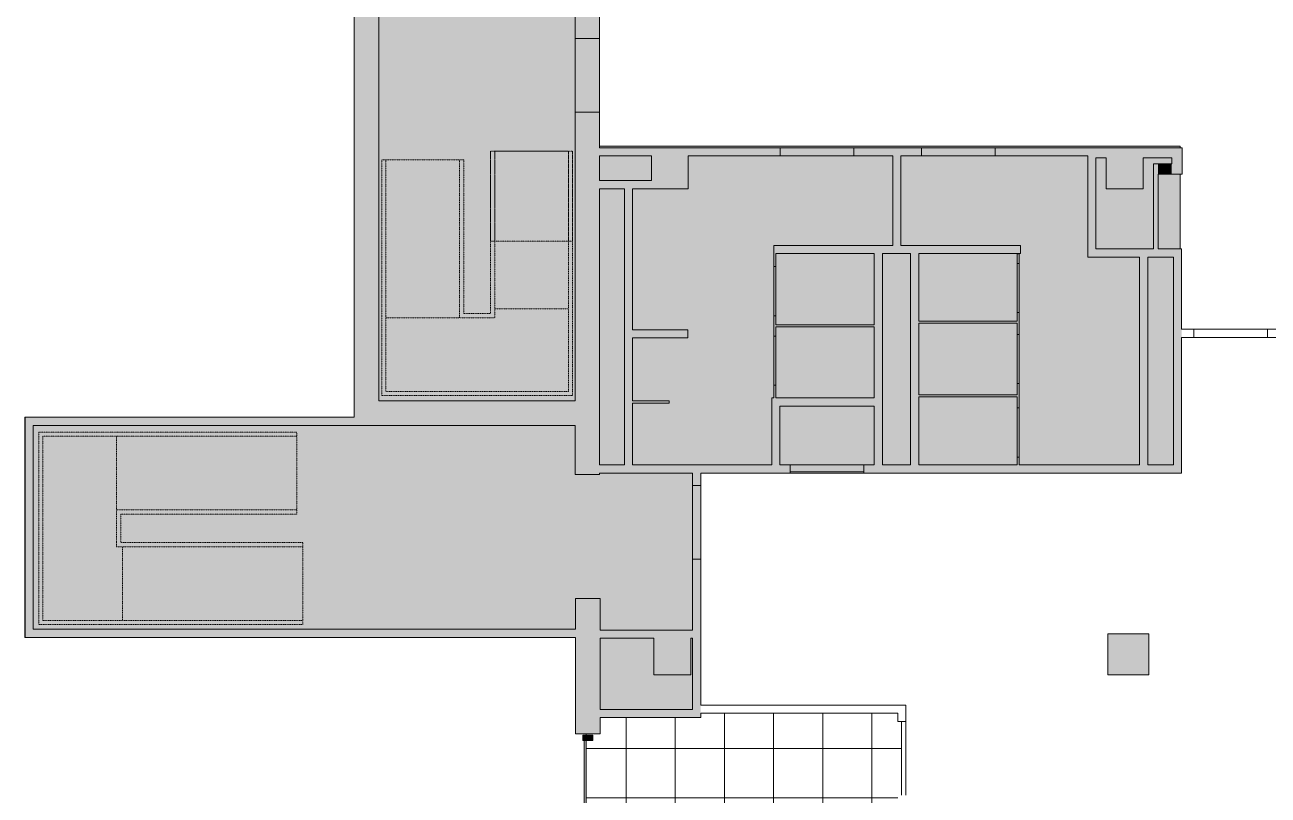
# Model space of a CAD drawing. Header units: inches. Extents: x -674 to 800, y -349 to 915.
# Drawn here: x -674 to -67, y 84 to 461 of the extents above; entities that cross this region are included whole.
import ezdxf

# ---------------------------------------------------------------- set-up
doc = ezdxf.new("R2010")
doc.units = ezdxf.units.IN
doc.header["$MEASUREMENT"] = 0
doc.linetypes.add('Overhead 1_16_', pattern=[0.101562, 0.0625, -0.039062])
for name, color, linetype, lineweight in [('A-CLNG', 13, 'Continuous', 9), ('A-CLNG-PATT', 13, 'Continuous', 9), ('A-DETL-GENF', 92, 'Continuous', 9), ('A-DETL-THIN', 151, 'Continuous', 9), ('A-GLAZ-CURT', 52, 'Continuous', 13), ('A-GLAZ-CWMG', 51, 'Continuous', 13), ('A-WALL', 113, 'Continuous', 13), ('A-WALL-PATT', 111, 'Continuous', 13), ('S-STRS-MBND', 31, 'Continuous', 13)]:
    doc.layers.add(name, color=color, linetype=linetype, lineweight=lineweight)

# ---------------------------------------------------------------- blocks, each defined once
blk = doc.blocks.new('System Panel - Glazed-1568976-Reflected Ceiling Plan')
at = {"layer": 'A-GLAZ-CURT', "lineweight": 9}
blk.add_hatch(color=55, dxfattribs=at).paths.add_polyline_path([(21.5, -0.75), (-21.5, -0.75), (-21.5, -1.75), (21.5, -1.75)], flags=0)
at = {"layer": 'A-GLAZ-CURT', "color": 7, "lineweight": 20}
for p, q in [((-21.5, -1.75), (-21.5, -0.75)), ((-21.5, -0.75), (21.5, -0.75)), ((21.5, -1.75), (-21.5, -1.75)), ((21.5, -0.75), (21.5, -1.75))]:
    blk.add_line(p, q, dxfattribs=at)
blk = doc.blocks.new('Rectangular Mullion - Rectangular Mullion 1-1568341-Reflected Ceiling Plan')
at = {"layer": 'A-GLAZ-CWMG', "lineweight": 9}
blk.add_hatch(color=55, dxfattribs=at).paths.add_polyline_path([(1.25, 2.5), (1.25, -2.5), (-1.25, -2.5), (-1.25, 2.5)], flags=0)
at = {"layer": 'A-GLAZ-CWMG', "color": 7, "lineweight": 20}
for p, q in [((1.25, 2.5), (-1.25, 2.5)), ((-1.25, 2.5), (-1.25, -2.5)), ((1.25, -2.5), (1.25, 2.5)), ((-1.25, -2.5), (1.25, -2.5))]:
    blk.add_line(p, q, dxfattribs=at)

msp = doc.modelspace()

# ---------------------------------------------------------------- hatches: boundary and pattern name
at = {"layer": 'A-CLNG-PATT', "lineweight": 13}
h = msp.add_hatch(dxfattribs=at)
h.set_pattern_fill('FP_4', color=256, style=0, pattern_type=2)
h.set_pattern_definition([(0, (195.664, -108.845), (0, -24), []), (270, (195.664, -108.845), (-24, -1e-15), [])])
h.paths.add_polyline_path([(613.79, -342.1), (614.54, -342.1), (614.54, -338.85), (617.04, -338.85), (617.04, -342.1), (643.54, -342.1), (643.54, -338.85), (646.04, -338.85), (646.04, -342.1), (673.54, -342.1), (673.54, -338.85), (676.04, -338.85), (676.04, -342.1), (721.04, -342.1), (721.04, -338.85), (723.54, -338.85), (723.54, -342.1), (724.04, -342.1), (724.04, -331.6), (781.6, -331.6), (781.6, -304.1), (791.04, -304.1), (791.03, -303.35), (787.79, -303.35), (787.79, -300.85), (791.04, -300.85), (791.04, -272.35), (787.79, -272.35), (787.79, -269.85), (791.04, -269.85), (791.04, -239.1), (787.79, -239.1), (787.79, -236.6), (791.04, -236.6), (791.04, -186.1), (787.79, -186.1), (787.79, -183.6), (791.04, -183.6), (791.04, -152.16), (787.79, -152.16), (787.79, -149.66), (791.04, -149.66), (791.04, -120.22), (787.79, -120.22), (787.79, -117.72), (791.04, -117.72), (791.04, -116.97), (782.54, -116.97), (782.54, -98.53), (741.54, -98.53), (741.54, -91.35), (616.54, -91.35), (616.54, -135.47), (614.91, -135.47), (614.91, -178.1), (617.54, -178.1), (617.54, -338.35), (613.79, -338.35), (613.79, -179.22), (495.91, -179.22), (495.91, -180.85), (453.29, -180.85), (453.29, -339.1), (452.79, -339.1), (452.79, -342.1), (496.54, -342.1), (496.54, -338.85), (499.04, -338.85), (499.04, -342.1), (499.29, -342.1), (499.29, -331.6), (565.79, -331.6), (565.79, -342.1), (566.54, -342.1), (566.54, -338.85), (569.04, -338.85), (569.04, -342.1)], flags=0)
h.paths.add_polyline_path([(120.29, -342.1), (121.04, -342.1), (121.04, -338.85), (123.54, -338.85), (123.54, -342.1), (168.04, -342.1), (168.04, -338.85), (166.79, -338.85), (166.79, -180.85), (121.54, -180.85), (121.54, -179.22), (7.29, -179.22), (7.29, -338.85), (6.29, -338.85), (6.29, -342.1), (52.04, -342.1), (52.04, -338.85), (54.54, -338.85), (54.54, -342.1), (55.29, -342.1), (55.29, -331.6), (120.29, -331.6)], flags=0)
h.paths.add_polyline_path([(200.54, -342.1), (227.04, -342.1), (227.04, -338.85), (229.54, -338.85), (229.54, -342.1), (274.64, -342.1), (274.64, -338.85), (277.14, -338.85), (277.14, -342.1), (277.89, -342.1), (277.89, -331.6), (305.04, -331.6), (305.04, -180.85), (302.54, -180.85), (302.54, -179.22), (215.54, -179.22), (215.54, -180.85), (170.54, -180.85), (170.54, -342.1), (198.04, -342.1), (198.04, -338.85), (200.54, -338.85)], flags=0)
h.paths.add_polyline_path([(3.79, -342.1), (3.79, -338.85), (3.54, -338.85), (3.54, -179.22), (-66.96, -179.22), (-66.96, -180.85), (-116.96, -180.85), (-116.96, -331.6), (-103.46, -331.6), (-103.46, -342.1), (-102.71, -342.1), (-102.71, -338.85), (-100.21, -338.85), (-100.21, -342.1), (-54.71, -342.1), (-54.71, -338.85), (-52.21, -338.85), (-52.21, -342.1), (-25.21, -342.1), (-25.21, -338.85), (-22.71, -338.85), (-22.71, -342.1), (3.54, -342.1)], flags=0)
h.paths.add_polyline_path([(-324.71, -342.1), (-323.96, -342.1), (-323.96, -338.85), (-321.46, -338.85), (-321.46, -342.1), (-276.71, -342.1), (-276.71, -338.85), (-274.21, -338.85), (-274.21, -342.1), (-246.96, -342.1), (-246.96, -338.85), (-247.71, -338.85), (-247.71, -175.6), (-245.96, -175.6), (-245.96, -145.6), (-247.71, -145.6), (-247.71, -139.6), (-245.96, -139.6), (-245.96, -103.6), (-247.71, -103.6), (-247.71, -91.6), (-245.96, -91.6), (-245.96, -55.6), (-247.71, -55.6), (-247.71, -48.6), (-245.96, -48.6), (-245.96, 12.4), (-392.96, 12.4), (-392.96, -5.85), (-399.71, -5.85), (-399.71, -6.6), (-396.46, -6.6), (-396.46, -9.1), (-399.71, -9.1), (-399.71, -50.1), (-396.46, -50.1), (-396.46, -52.6), (-399.71, -52.6), (-399.71, -53.1), (-381.96, -53.1), (-381.96, -78.85), (-346.96, -78.85), (-346.96, -86.85), (-247.71, -86.85), (-247.71, -90.85), (-346.96, -90.85), (-346.96, -98.85), (-381.96, -98.85), (-381.96, -126.35), (-399.71, -126.35), (-399.71, -127.6), (-396.46, -127.6), (-396.46, -130.1), (-399.71, -130.1), (-399.71, -171.1), (-396.46, -171.1), (-396.46, -173.6), (-399.71, -173.6), (-399.71, -174.35), (-392.96, -174.35), (-392.96, -253.35), (-399.71, -253.35), (-399.71, -254.1), (-396.46, -254.1), (-396.46, -256.6), (-399.71, -256.6), (-399.71, -297.6), (-396.46, -297.6), (-396.46, -300.1), (-399.71, -300.1), (-399.71, -300.6), (-392.96, -300.6), (-392.96, -331.6), (-324.71, -331.6)], flags=0)
h.paths.add_polyline_path([(-217.46, -342.1), (-217.46, -338.85), (-214.96, -338.85), (-214.96, -342.1), (-169.96, -342.1), (-169.96, -338.85), (-167.46, -338.85), (-167.46, -342.1), (-166.71, -342.1), (-166.71, -331.6), (-120.96, -331.6), (-120.96, -180.85), (-169.96, -180.85), (-169.96, -179.22), (-243.71, -179.22), (-243.71, -338.85), (-244.46, -338.85), (-244.46, -342.1), (-243.71, -342.1)], flags=0)
h.paths.add_polyline_path([(449.54, -342.1), (450.29, -342.1), (450.29, -339.1), (449.54, -339.1), (449.54, -180.85), (404.91, -180.85), (404.91, -179.22), (309.04, -179.22), (309.04, -180.85), (308.79, -180.85), (308.79, -331.6), (343.54, -331.6), (343.54, -342.1), (344.29, -342.1), (344.29, -338.85), (346.79, -338.85), (346.79, -342.1), (389.29, -342.1), (389.29, -338.85), (391.79, -338.85), (391.79, -342.1), (420.04, -342.1), (420.04, -338.85), (422.54, -338.85), (422.54, -342.1)], flags=0)
h.paths.add_polyline_path([(-392.96, -122.35), (-385.96, -122.35), (-385.96, -98.85), (-392.96, -98.85), (-392.96, -115.35)], flags=0)
h.paths.add_polyline_path([(741.54, -87.6), (741.54, -78.53), (782.54, -78.53), (782.54, -62.1), (791.04, -62.1), (791.04, -61.35), (787.79, -61.35), (787.79, -58.85), (791.04, -58.85), (791.04, -30.35), (787.79, -30.35), (787.79, -27.85), (791.04, -27.85), (791.04, 3.65), (787.79, 3.65), (787.79, 6.15), (791.04, 6.15), (791.04, 29.4), (787.79, 29.4), (787.79, 31.9), (791.04, 31.9), (791.04, 55.65), (614.91, 55.65), (614.91, -87.6), (724.04, -87.6)], flags=0)
h.paths.add_polyline_path([(-392.96, -78.85), (-385.96, -78.85), (-385.96, -57.1), (-392.96, -57.1), (-392.96, -64.1)], flags=0)
h.paths.add_polyline_path([(-392.96, 16.4), (-245.96, 16.4), (-245.96, 79.4), (-247.71, 79.4), (-247.71, 84.4), (-245.96, 84.4), (-245.96, 120.4), (-247.71, 120.4), (-247.71, 124.4), (-343.84, 124.4), (-343.84, 122.28), (-392.96, 122.28), (-392.96, 114.4), (-399.71, 114.4), (-399.71, 113.65), (-396.46, 113.65), (-396.46, 111.15), (-399.71, 111.15), (-399.71, 68.15), (-396.46, 68.15), (-396.46, 65.65), (-399.71, 65.65), (-399.71, 64.9), (-392.96, 64.9)], flags=0)
at = {"layer": 'A-DETL-GENF'}
h = msp.add_hatch(color=9, dxfattribs=at)
h.paths.add_polyline_path([(-350.09, 126.28), (-347.84, 126.28), (-347.84, 161.03), (-348.71, 161.03), (-348.71, 143.15), (-366.71, 143.15), (-366.71, 161.03), (-392.96, 161.03), (-392.96, 126.28), (-362.64, 126.28)], flags=0)
h.paths.add_polyline_path([(-673.71, 161.4), (-673.61, 161.4), (-673.61, 268.9), (-673.71, 268.9), (-673.71, 165.4)], flags=0)
h.paths.add_polyline_path([(-347.84, 165.03), (-347.84, 199.65), (-343.84, 199.65), (-343.84, 235.65), (-347.84, 235.65), (-347.84, 241.65), (-393.21, 241.65), (-393.21, 240.9), (-405.21, 240.9), (-405.21, 264.9), (-669.61, 264.9), (-669.61, 165.4), (-404.96, 165.4), (-404.96, 180.4), (-392.96, 180.4), (-392.96, 165.03), (-348.71, 165.03)], flags=0)
h.paths.add_polyline_path([(-264.21, 242.28), (-264.21, 245.65), (-259.21, 245.65), (-259.21, 274.37), (-305.21, 274.37), (-305.21, 245.65), (-300.21, 245.65), (-300.21, 242.28)], flags=0)
h.paths.add_polyline_path([(-113.21, 245.65), (-113.21, 347.11), (-125.71, 347.11), (-125.71, 245.65)], flags=0)
h.paths.add_polyline_path([(-359.21, 245.65), (-309.21, 245.65), (-309.21, 278.37), (-308.21, 278.37), (-308.21, 284.52), (-307.21, 284.52), (-307.21, 278.37), (-259.21, 278.37), (-259.21, 313.02), (-307.21, 313.02), (-307.21, 308.52), (-308.21, 308.52), (-308.21, 318.52), (-307.21, 318.52), (-307.21, 314.02), (-259.21, 314.02), (-259.21, 348.85), (-307.21, 348.85), (-307.21, 342.52), (-308.21, 342.52), (-308.21, 352.85), (-250.14, 352.85), (-250.14, 396.54), (-269.14, 396.54), (-269.14, 400.54), (-236.14, 400.54), (-236.14, 396.54), (-246.14, 396.54), (-246.14, 352.85), (-187.89, 352.85), (-187.89, 348.85), (-237.46, 348.85), (-237.46, 315.9), (-189.46, 315.9), (-189.46, 320.03), (-188.46, 320.03), (-188.46, 309.39), (-189.46, 309.39), (-189.46, 314.9), (-237.46, 314.9), (-237.46, 279.87), (-189.46, 279.87), (-189.46, 285.39), (-188.46, 285.39), (-188.46, 273.51), (-189.46, 273.51), (-189.46, 278.87), (-237.46, 278.87), (-237.46, 245.65), (-189.46, 245.65), (-189.46, 249.51), (-188.46, 249.51), (-188.46, 245.65), (-129.71, 245.65), (-129.71, 347.11), (-154.99, 347.11), (-154.99, 396.54), (-200.14, 396.54), (-200.14, 400.54), (-109.84, 400.54), (-109.84, 401.28), (-393.21, 401.28), (-393.21, 400.54), (-305.14, 400.54), (-305.14, 396.54), (-349.96, 396.54), (-349.96, 380.54), (-377.09, 380.54), (-377.09, 311.65), (-350.09, 311.65), (-350.09, 307.65), (-377.09, 307.65), (-377.09, 276.87), (-359.21, 276.87), (-359.21, 275.87), (-377.09, 275.87), (-377.09, 245.65), (-362.64, 245.65)], flags=0)
h.paths.add_polyline_path([(-245.96, 245.65), (-241.46, 245.65), (-241.46, 348.85), (-255.21, 348.85), (-255.21, 245.65)], flags=0)
h.paths.add_polyline_path([(-393.21, 245.65), (-381.09, 245.65), (-381.09, 380.54), (-393.21, 380.54), (-393.21, 247.86)], flags=0)
h.paths.add_polyline_path([(-468.5, 276.9), (-405.21, 276.9), (-405.21, 417.9), (-393.21, 417.9), (-393.21, 453.9), (-405.21, 453.9), (-405.21, 469.93), (-500.96, 469.93), (-500.96, 276.9)], flags=0)
h.paths.add_polyline_path([(-189.46, 344.03), (-189.46, 348.66), (-188.46, 348.66), (-188.46, 344.03)], flags=0)
h.paths.add_polyline_path([(-113.96, 351.11), (-109.84, 351.11), (-109.84, 387.61), (-120.71, 387.61), (-120.71, 351.11)], flags=0)
h.paths.add_polyline_path([(-122.96, 351.11), (-122.96, 392.61), (-113.96, 392.61), (-113.96, 395.54), (-127.96, 395.54), (-127.96, 380.54), (-145.96, 380.54), (-145.96, 395.54), (-150.99, 395.54), (-150.99, 351.11), (-125.71, 351.11)], flags=0)
h.paths.add_polyline_path([(-367.96, 384.54), (-367.96, 396.54), (-393.21, 396.54), (-393.21, 384.54), (-377.09, 384.54)], flags=0)
h.paths.add_polyline_path([(-116.71, 467.15), (-116.71, 470.65), (-110.46, 470.65), (-110.46, 565.65), (-177.25, 565.65), (-177.25, 470.65), (-152.71, 470.65), (-152.71, 467.15), (-150.92, 467.15)], flags=0)
h.paths.add_polyline_path([(-223.25, 467.15), (-187.25, 467.15), (-187.25, 470.65), (-181.25, 470.65), (-181.25, 565.65), (-261.55, 565.65), (-261.55, 470.65), (-223.25, 470.65)], flags=0)
h.paths.add_polyline_path([(-321.42, 467.15), (-285.42, 467.15), (-285.42, 470.65), (-269.3, 470.65), (-269.3, 565.65), (-268.84, 565.65), (-268.84, 622.4), (-347.46, 622.4), (-347.46, 622.15), (-393.21, 622.15), (-393.21, 470.65), (-321.42, 470.65)], flags=0)
h.paths.add_polyline_path([(-405.21, 481.93), (-405.21, 622.15), (-405.09, 622.15), (-405.09, 625.9), (-405.84, 625.9), (-405.84, 481.93)], flags=0)
at = {"layer": 'A-WALL-PATT'}
h = msp.add_hatch(color=8, dxfattribs=at)
h.paths.add_polyline_path([(-404.96, 240.9), (-393.21, 240.9), (-393.21, 417.9), (-405.21, 417.9), (-405.21, 240.9)], flags=0)
h.paths.add_polyline_path([(-405.21, 453.9), (-393.21, 453.9), (-393.21, 622.15), (-405.21, 622.15), (-405.21, 462.67)], flags=0)
for points in [[(-500.96, 264.9), (-500.96, 469.93), (-512.96, 469.93), (-512.96, 264.9)], [(-150.99, 351.11), (-150.99, 400.54), (-154.99, 400.54), (-154.99, 351.11)], [(-150.99, 395.54), (-113.96, 395.54), (-113.96, 400.54), (-150.99, 400.54), (-150.99, 396.54)], [(-109.21, 387.61), (-108.96, 387.61), (-108.96, 400.54), (-113.96, 400.54), (-113.96, 387.61), (-113.21, 387.61)], [(-349.96, 380.54), (-349.96, 396.54), (-367.96, 396.54), (-367.96, 380.54), (-362.64, 380.54)], [(-246.14, 352.85), (-246.14, 396.54), (-250.14, 396.54), (-250.14, 352.85)], [(-129.71, 380.54), (-127.96, 380.54), (-127.96, 395.54), (-145.96, 395.54), (-145.96, 380.54)], [(-120.71, 351.11), (-120.71, 392.61), (-122.96, 392.61), (-122.96, 351.11)], [(-120.71, 387.61), (-113.96, 387.61), (-113.96, 392.61), (-120.71, 392.61), (-120.71, 388.79)], [(-367.96, 380.54), (-367.96, 384.54), (-393.21, 384.54), (-393.21, 380.54), (-377.09, 380.54)], [(-381.09, 245.65), (-377.09, 245.65), (-377.09, 380.54), (-381.09, 380.54), (-381.09, 281.83)], [(-187.89, 348.85), (-187.89, 352.85), (-308.21, 352.85), (-308.21, 348.85), (-237.46, 348.85)], [(-259.21, 245.65), (-255.21, 245.65), (-255.21, 348.85), (-259.21, 348.85), (-259.21, 274.37)], [(-237.46, 245.65), (-237.46, 348.85), (-241.46, 348.85), (-241.46, 245.65)], [(-113.96, 347.11), (-113.21, 347.11), (-113.21, 351.11), (-154.99, 351.11), (-154.99, 347.11), (-120.71, 347.11)], [(-125.71, 245.65), (-125.71, 347.11), (-129.71, 347.11), (-129.71, 245.65)], [(-113.21, 245.65), (-109.21, 245.65), (-109.21, 351.11), (-113.21, 351.11), (-113.21, 281.83)], [(-237.46, 314.9), (-189.46, 314.9), (-189.46, 315.9), (-237.46, 315.9)], [(-377.09, 307.65), (-350.09, 307.65), (-350.09, 311.65), (-377.09, 311.65)], [(-298.25, 313.02), (-259.21, 313.02), (-259.21, 314.02), (-307.21, 314.02), (-307.21, 313.02), (-305.14, 313.02)], [(-189.46, 278.87), (-189.46, 279.87), (-237.46, 279.87), (-237.46, 278.87)], [(-468.5, 264.9), (-405.21, 264.9), (-405.21, 276.9), (-500.96, 276.9), (-500.96, 264.9)], [(-362.64, 275.87), (-359.21, 275.87), (-359.21, 276.87), (-377.09, 276.87), (-377.09, 275.87)], [(-309.21, 274.37), (-259.21, 274.37), (-259.21, 278.37), (-309.21, 278.37)], [(-307.21, 245.65), (-305.21, 245.65), (-305.21, 274.37), (-309.21, 274.37), (-309.21, 245.65)], [(-673.61, 165.4), (-669.61, 165.4), (-669.61, 268.9), (-673.61, 268.9), (-673.61, 264.9)], [(-574.36, 264.9), (-512.96, 264.9), (-512.96, 268.9), (-669.61, 268.9), (-669.61, 264.9)], [(-399.71, 114.4), (-392.96, 114.4), (-392.96, 180.4), (-404.96, 180.4), (-404.96, 114.4)], [(-404.96, 161.4), (-404.96, 165.4), (-673.61, 165.4), (-673.61, 161.4), (-405.21, 161.4)], [(-392.96, 161.03), (-347.84, 161.03), (-347.84, 165.03), (-392.96, 165.03), (-392.96, 161.4)], [(-348.71, 143.15), (-348.71, 161.03), (-366.71, 161.03), (-366.71, 143.15), (-362.64, 143.15)], [(-125.21, 143.15), (-125.21, 163.15), (-145.21, 163.15), (-145.21, 143.15)], [(-392.96, 122.28), (-343.84, 122.28), (-343.84, 126.28), (-392.96, 126.28)]]:
    msp.add_hatch(color=8, dxfattribs=at).paths.add_polyline_path(points, flags=0)
h = msp.add_hatch(color=8, dxfattribs=at)
h.paths.add_polyline_path([(-187.89, 396.54), (-154.99, 396.54), (-154.99, 400.54), (-200.14, 400.54), (-200.14, 396.54)], flags=0)
h.paths.add_polyline_path([(-236.14, 396.54), (-236.14, 400.54), (-269.14, 400.54), (-269.14, 396.54), (-237.46, 396.54)], flags=0)
h.paths.add_polyline_path([(-362.64, 396.54), (-305.14, 396.54), (-305.14, 400.54), (-393.21, 400.54), (-393.21, 396.54), (-367.96, 396.54)], flags=0)
h = msp.add_hatch(color=8, dxfattribs=at)
h.paths.add_polyline_path([(-307.21, 278.37), (-307.21, 284.52), (-308.21, 284.52), (-308.21, 278.37)], flags=0)
h.paths.add_polyline_path([(-307.21, 308.52), (-307.21, 318.52), (-308.21, 318.52), (-308.21, 308.52)], flags=0)
h.paths.add_polyline_path([(-308.21, 342.52), (-307.21, 342.52), (-307.21, 348.85), (-308.21, 348.85)], flags=0)
h = msp.add_hatch(color=8, dxfattribs=at)
h.paths.add_polyline_path([(-189.46, 245.65), (-188.46, 245.65), (-188.46, 249.51), (-189.46, 249.51)], flags=0)
h.paths.add_polyline_path([(-189.46, 273.51), (-188.46, 273.51), (-188.46, 285.39), (-189.46, 285.39), (-189.46, 278.87)], flags=0)
h.paths.add_polyline_path([(-188.46, 309.39), (-188.46, 320.03), (-189.46, 320.03), (-189.46, 309.39)], flags=0)
h.paths.add_polyline_path([(-188.46, 344.03), (-188.46, 348.66), (-189.46, 348.66), (-189.46, 344.03)], flags=0)
h = msp.add_hatch(color=8, dxfattribs=at)
h.paths.add_polyline_path([(-150.92, 241.65), (-109.21, 241.65), (-109.21, 245.65), (-264.21, 245.65), (-264.21, 241.65), (-245.96, 241.65)], flags=0)
h.paths.add_polyline_path([(-309.21, 241.65), (-300.21, 241.65), (-300.21, 245.65), (-393.21, 245.65), (-393.21, 241.65), (-343.84, 241.65)], flags=0)
h = msp.add_hatch(color=8, dxfattribs=at)
h.paths.add_polyline_path([(-347.84, 126.28), (-343.84, 126.28), (-343.84, 199.65), (-347.84, 199.65), (-347.84, 126.36)], flags=0)
h.paths.add_polyline_path([(-343.84, 235.65), (-343.84, 241.65), (-347.84, 241.65), (-347.84, 235.65)], flags=0)

# ---------------------------------------------------------------- linework, layer by layer
at = {"layer": 'A-CLNG', "lineweight": 13}
for p, q in [((-245.96, 120.4), (-245.96, 84.4)), ((-399.71, 113.65), (-399.71, 114.4))]:
    msp.add_line(p, q, dxfattribs=at)
at = {"layer": 'A-DETL-THIN'}
for p, q in [((-393.21, 417.9), (-393.21, 453.9)), ((-109.84, 401.28), (-393.21, 401.28)), ((-109.84, 400.54), (-109.84, 401.28)), ((-109.84, 351.11), (-109.84, 387.61)), ((-673.61, 268.9), (-673.71, 268.9)), ((-673.71, 268.9), (-673.71, 161.4)), ((-300.21, 242.28), (-264.21, 242.28)), ((-343.84, 199.65), (-343.84, 235.65)), ((-673.71, 161.4), (-673.61, 161.4))]:
    msp.add_line(p, q, dxfattribs=at)
at = {"layer": 'A-WALL', "color": 7, "lineweight": 20}
for p, q in [((-512.96, 268.9), (-512.96, 481.93)), ((-500.96, 469.93), (-500.96, 276.9)), ((-405.21, 453.9), (-405.21, 469.93)), ((-393.21, 467.15), (-393.21, 453.9)), ((-393.21, 453.9), (-405.21, 453.9)), ((-405.21, 276.9), (-405.21, 417.9)), ((-405.21, 417.9), (-393.21, 417.9)), ((-393.21, 417.9), (-393.21, 400.54)), ((-393.21, 400.54), (-305.14, 400.54)), ((-305.14, 400.54), (-305.14, 396.54)), ((-269.14, 400.54), (-236.14, 400.54)), ((-269.14, 396.54), (-269.14, 400.54)), ((-236.14, 400.54), (-236.14, 396.54)), ((-200.14, 400.54), (-108.96, 400.54)), ((-200.14, 396.54), (-200.14, 400.54)), ((-108.96, 400.54), (-108.96, 387.61)), ((-393.21, 396.54), (-393.21, 384.54)), ((-367.96, 396.54), (-393.21, 396.54)), ((-367.96, 384.54), (-367.96, 396.54)), ((-349.96, 396.54), (-349.96, 380.54)), ((-305.14, 396.54), (-349.96, 396.54)), ((-250.14, 396.54), (-269.14, 396.54)), ((-250.14, 352.85), (-250.14, 396.54)), ((-236.14, 396.54), (-246.14, 396.54)), ((-246.14, 396.54), (-246.14, 352.85)), ((-154.99, 396.54), (-200.14, 396.54)), ((-154.99, 347.11), (-154.99, 396.54)), ((-150.99, 395.54), (-150.99, 351.11)), ((-145.96, 395.54), (-150.99, 395.54)), ((-145.96, 380.54), (-145.96, 395.54)), ((-127.96, 395.54), (-127.96, 380.54)), ((-113.96, 395.54), (-127.96, 395.54)), ((-113.96, 392.61), (-113.96, 395.54)), ((-122.96, 351.11), (-122.96, 392.61)), ((-122.96, 392.61), (-113.96, 392.61)), ((-393.21, 384.54), (-367.96, 384.54)), ((-120.71, 387.61), (-120.71, 351.11)), ((-108.96, 387.61), (-120.71, 387.61)), ((-393.21, 380.54), (-393.21, 245.65)), ((-381.09, 380.54), (-393.21, 380.54)), ((-381.09, 245.65), (-381.09, 380.54)), ((-349.96, 380.54), (-377.09, 380.54)), ((-377.09, 380.54), (-377.09, 311.65)), ((-127.96, 380.54), (-145.96, 380.54)), ((-308.21, 352.85), (-250.14, 352.85)), ((-308.21, 342.52), (-308.21, 352.85)), ((-246.14, 352.85), (-187.89, 352.85)), ((-187.89, 352.85), (-187.89, 348.85)), ((-259.21, 348.85), (-307.21, 348.85)), ((-307.21, 348.85), (-307.21, 342.52)), ((-259.21, 314.02), (-259.21, 348.85)), ((-241.46, 348.85), (-255.21, 348.85)), ((-255.21, 348.85), (-255.21, 245.65)), ((-241.46, 245.65), (-241.46, 348.85)), ((-187.89, 348.85), (-237.46, 348.85)), ((-237.46, 348.85), (-237.46, 315.9)), ((-189.46, 344.03), (-189.46, 348.66)), ((-189.46, 348.66), (-188.46, 348.66)), ((-188.46, 348.66), (-188.46, 344.03)), ((-129.71, 347.11), (-154.99, 347.11)), ((-150.99, 351.11), (-122.96, 351.11)), ((-129.71, 245.65), (-129.71, 347.11)), ((-113.21, 347.11), (-125.71, 347.11)), ((-125.71, 347.11), (-125.71, 245.65)), ((-120.71, 351.11), (-109.21, 351.11)), ((-113.21, 245.65), (-113.21, 347.11)), ((-109.21, 351.11), (-109.21, 311.9)), ((-307.21, 342.52), (-308.21, 342.52)), ((-188.46, 344.03), (-189.46, 344.03)), ((-308.21, 308.52), (-308.21, 318.52)), ((-308.21, 318.52), (-307.21, 318.52)), ((-307.21, 318.52), (-307.21, 314.02)), ((-237.46, 315.9), (-189.46, 315.9)), ((-189.46, 315.9), (-189.46, 320.03)), ((-189.46, 320.03), (-188.46, 320.03)), ((-188.46, 320.03), (-188.46, 309.39)), ((-377.09, 311.65), (-350.09, 311.65)), ((-350.09, 311.65), (-350.09, 307.65)), ((-307.21, 314.02), (-259.21, 314.02)), ((-259.21, 313.02), (-307.21, 313.02)), ((-307.21, 313.02), (-307.21, 308.52)), ((-259.21, 278.37), (-259.21, 313.02)), ((-237.46, 314.9), (-237.46, 279.87)), ((-189.46, 314.9), (-237.46, 314.9)), ((-189.46, 309.39), (-189.46, 314.9)), ((-109.21, 311.9), (-103.21, 311.9)), ((-103.21, 311.9), (-103.21, 307.9)), ((-67.21, 311.9), (-55.04, 311.9)), ((-67.21, 307.9), (-67.21, 311.9)), ((-377.09, 307.65), (-377.09, 276.87)), ((-350.09, 307.65), (-377.09, 307.65)), ((-307.21, 308.52), (-308.21, 308.52)), ((-188.46, 309.39), (-189.46, 309.39)), ((-109.21, 307.9), (-109.21, 241.65)), ((-103.21, 307.9), (-109.21, 307.9)), ((116.53, 307.9), (-67.21, 307.9)), ((-189.46, 279.87), (-189.46, 285.39)), ((-189.46, 285.39), (-188.46, 285.39)), ((-188.46, 285.39), (-188.46, 273.51)), ((-308.21, 278.37), (-308.21, 284.52)), ((-308.21, 284.52), (-307.21, 284.52)), ((-307.21, 284.52), (-307.21, 278.37)), ((-237.46, 279.87), (-189.46, 279.87)), ((-500.96, 276.9), (-405.21, 276.9)), ((-377.09, 276.87), (-359.21, 276.87)), ((-377.09, 275.87), (-377.09, 245.65)), ((-359.21, 275.87), (-377.09, 275.87)), ((-359.21, 276.87), (-359.21, 275.87)), ((-309.21, 278.37), (-308.21, 278.37)), ((-309.21, 245.65), (-309.21, 278.37)), ((-307.21, 278.37), (-259.21, 278.37)), ((-259.21, 274.37), (-305.21, 274.37)), ((-305.21, 274.37), (-305.21, 245.65)), ((-259.21, 245.65), (-259.21, 274.37)), ((-237.46, 278.87), (-237.46, 245.65)), ((-189.46, 278.87), (-237.46, 278.87)), ((-189.46, 273.51), (-189.46, 278.87)), ((-188.46, 273.51), (-189.46, 273.51)), ((-673.61, 161.4), (-673.61, 268.9)), ((-673.61, 268.9), (-512.96, 268.9)), ((-669.61, 264.9), (-669.61, 165.4)), ((-405.21, 264.9), (-669.61, 264.9)), ((-405.21, 240.9), (-405.21, 264.9)), ((-189.46, 245.65), (-189.46, 249.51)), ((-189.46, 249.51), (-188.46, 249.51)), ((-188.46, 249.51), (-188.46, 245.65)), ((-393.21, 245.65), (-381.09, 245.65)), ((-377.09, 245.65), (-309.21, 245.65)), ((-305.21, 245.65), (-300.21, 245.65)), ((-300.21, 245.65), (-300.21, 241.65)), ((-264.21, 245.65), (-259.21, 245.65)), ((-264.21, 241.65), (-264.21, 245.65)), ((-255.21, 245.65), (-241.46, 245.65)), ((-237.46, 245.65), (-189.46, 245.65)), ((-188.46, 245.65), (-129.71, 245.65)), ((-125.71, 245.65), (-113.21, 245.65)), ((-393.21, 240.9), (-405.21, 240.9)), ((-393.21, 241.65), (-393.21, 240.9)), ((-347.84, 241.65), (-393.21, 241.65)), ((-347.84, 235.65), (-347.84, 241.65)), ((-343.84, 241.65), (-343.84, 235.65)), ((-300.21, 241.65), (-343.84, 241.65)), ((-109.21, 241.65), (-264.21, 241.65)), ((-343.84, 235.65), (-347.84, 235.65)), ((-347.84, 165.03), (-347.84, 199.65)), ((-347.84, 199.65), (-343.84, 199.65)), ((-343.84, 199.65), (-343.84, 128.4)), ((-404.96, 165.4), (-404.96, 180.4)), ((-404.96, 180.4), (-392.96, 180.4)), ((-392.96, 180.4), (-392.96, 165.03)), ((-669.61, 165.4), (-404.96, 165.4)), ((-392.96, 165.03), (-347.84, 165.03)), ((-404.96, 161.4), (-673.61, 161.4)), ((-404.96, 114.4), (-404.96, 161.4)), ((-392.96, 161.03), (-392.96, 126.28)), ((-366.71, 161.03), (-392.96, 161.03)), ((-366.71, 143.15), (-366.71, 161.03)), ((-348.71, 161.03), (-348.71, 143.15)), ((-347.84, 161.03), (-348.71, 161.03)), ((-347.84, 126.28), (-347.84, 161.03)), ((-145.21, 143.15), (-145.21, 163.15)), ((-145.21, 163.15), (-125.21, 163.15)), ((-125.21, 163.15), (-125.21, 143.15)), ((-348.71, 143.15), (-366.71, 143.15)), ((-125.21, 143.15), (-145.21, 143.15)), ((-343.84, 128.4), (-243.71, 128.4)), ((-243.71, 128.4), (-243.71, 120.4)), ((-392.96, 126.28), (-347.84, 126.28)), ((-392.96, 122.28), (-392.96, 114.4)), ((-343.84, 122.28), (-392.96, 122.28)), ((-343.84, 124.4), (-343.84, 122.28)), ((-247.71, 124.4), (-343.84, 124.4)), ((-247.71, 120.4), (-247.71, 124.4)), ((-243.71, 120.4), (-247.71, 120.4)), ((-392.96, 114.4), (-404.96, 114.4))]:
    msp.add_line(p, q, dxfattribs=at)
at = {"layer": 'A-WALL'}
for p, q in [((-405.21, 453.9), (-405.21, 417.9)), ((-393.21, 417.9), (-393.21, 453.9)), ((-269.14, 400.54), (-305.14, 400.54)), ((-200.14, 400.54), (-236.14, 400.54)), ((-305.14, 396.54), (-269.14, 396.54)), ((-236.14, 396.54), (-200.14, 396.54)), ((-308.21, 342.52), (-308.21, 318.52)), ((-307.21, 318.52), (-307.21, 342.52)), ((-189.46, 344.03), (-189.46, 320.03)), ((-188.46, 320.03), (-188.46, 344.03)), ((-67.21, 311.9), (-103.21, 311.9)), ((-308.21, 308.52), (-308.21, 284.52)), ((-307.21, 284.52), (-307.21, 308.52)), ((-189.46, 309.39), (-189.46, 285.39)), ((-188.46, 285.39), (-188.46, 309.39)), ((-103.21, 307.9), (-67.21, 307.9)), ((-189.46, 273.51), (-189.46, 249.51)), ((-188.46, 249.51), (-188.46, 273.51)), ((-264.21, 245.65), (-300.21, 245.65)), ((-300.21, 241.65), (-264.21, 241.65)), ((-347.84, 235.65), (-347.84, 199.65)), ((-343.84, 199.65), (-343.84, 235.65)), ((-243.71, 84.4), (-243.71, 120.4))]:
    msp.add_line(p, q, dxfattribs=at)
at = {"layer": 'S-STRS-MBND', "linetype": 'Overhead 1_16_', "lineweight": 9}
for p, q in [((-497.52, 394.54), (-499.52, 394.54)), ((-499.52, 394.54), (-499.52, 318.3)), ((-497.52, 394.54), (-497.52, 318.3)), ((-461.52, 394.54), (-497.52, 394.54)), ((-459.52, 394.54), (-461.52, 394.54)), ((-461.52, 394.54), (-461.52, 319.54)), ((-459.52, 394.54), (-459.52, 319.54)), ((-444.4, 398.9), (-446.4, 398.9)), ((-446.4, 319.54), (-446.4, 398.9)), ((-444.4, 398.9), (-446.4, 398.9)), ((-446.4, 398.9), (-446.4, 354.9)), ((-444.4, 317.54), (-444.4, 398.9)), ((-444.4, 398.9), (-408.4, 398.9)), ((-444.4, 398.9), (-444.4, 354.9)), ((-408.4, 398.9), (-444.4, 398.9)), ((-406.4, 398.9), (-408.4, 398.9)), ((-408.4, 310.15), (-408.4, 398.9)), ((-406.4, 398.9), (-408.4, 398.9)), ((-408.4, 398.9), (-408.4, 354.9)), ((-406.4, 310.15), (-406.4, 398.9)), ((-406.4, 398.9), (-406.4, 354.9)), ((-446.4, 354.9), (-444.4, 354.9)), ((-408.4, 354.9), (-444.4, 354.9)), ((-408.4, 354.9), (-406.4, 354.9)), ((-444.4, 321.9), (-408.4, 321.9)), ((-499.52, 318.3), (-499.52, 279.54)), ((-497.52, 318.3), (-497.52, 281.54)), ((-497.52, 318.3), (-497.52, 317.54)), ((-461.52, 317.54), (-497.52, 317.54)), ((-461.52, 319.54), (-461.52, 317.54)), ((-461.52, 319.54), (-461.52, 317.54)), ((-446.4, 317.54), (-461.52, 317.54)), ((-446.4, 319.54), (-459.52, 319.54)), ((-446.4, 317.54), (-444.4, 317.54)), ((-408.4, 281.54), (-408.4, 310.15)), ((-406.4, 279.54), (-406.4, 310.15)), ((-499.52, 279.54), (-406.4, 279.54)), ((-497.52, 281.54), (-408.4, 281.54)), ((-666.94, 261.65), (-666.94, 167.72)), ((-628.18, 261.65), (-666.94, 261.65)), ((-540.94, 261.65), (-628.18, 261.65)), ((-540.94, 259.65), (-540.94, 261.65)), ((-664.94, 259.65), (-664.94, 169.72)), ((-628.18, 259.65), (-664.94, 259.65)), ((-628.94, 223.65), (-628.94, 259.65)), ((-628.18, 259.65), (-628.94, 259.65)), ((-540.94, 259.65), (-628.18, 259.65)), ((-540.94, 223.65), (-540.94, 259.65)), ((-626.94, 223.65), (-628.94, 223.65)), ((-628.94, 207.72), (-628.94, 223.65)), ((-626.94, 223.65), (-628.94, 223.65)), ((-540.94, 223.65), (-626.94, 223.65)), ((-626.94, 207.72), (-626.94, 221.65)), ((-540.94, 221.65), (-626.94, 221.65)), ((-540.94, 221.65), (-540.94, 223.65)), ((-628.94, 207.72), (-628.94, 205.72)), ((-626.94, 207.72), (-538.09, 207.72)), ((-538.09, 205.72), (-538.09, 207.72)), ((-628.94, 205.72), (-538.09, 205.72)), ((-626.09, 205.72), (-626.09, 169.72)), ((-538.09, 205.72), (-538.09, 169.72)), ((-666.94, 167.72), (-637.85, 167.72)), ((-664.94, 169.72), (-637.85, 169.72)), ((-637.85, 169.72), (-538.09, 169.72)), ((-637.85, 167.72), (-538.09, 167.72)), ((-538.09, 167.72), (-538.09, 169.72))]:
    msp.add_line(p, q, dxfattribs=at)

# ---------------------------------------------------------------- block references
at = {"layer": 'A-GLAZ-CURT', "lineweight": 9, "rotation": 269.9999999999999}
msp.add_blockref('System Panel - Glazed-1568976-Reflected Ceiling Plan', (-398.96, 89.65), dxfattribs=at)
at = {"layer": 'A-GLAZ-CWMG', "lineweight": 9, "extrusion": (0, 0, -1), "rotation": 270.0000000000001}
msp.add_blockref('Rectangular Mullion - Rectangular Mullion 1-1568341-Reflected Ceiling Plan', (398.96, 112.4), dxfattribs=at)

doc.saveas('drawing.dxf')
